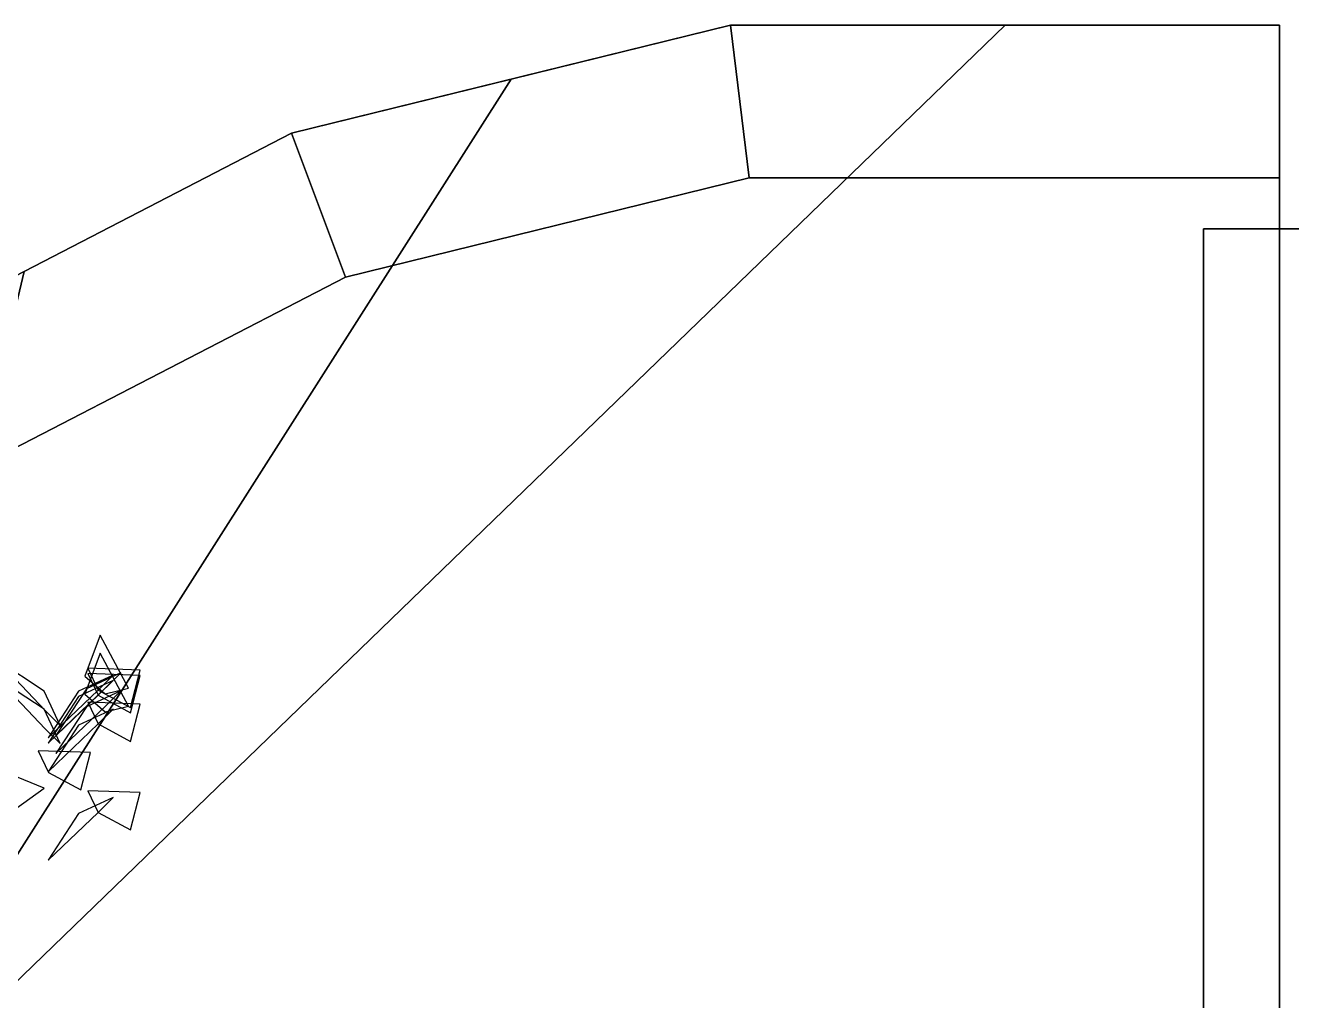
# Model space of a CAD drawing. Header units: millimetres. Extents: x 116.8 to 135.8, y -35.1 to -13.1.
# Drawn here: x 121.226 to 123.717, y -15.058 to -13.14 of the extents above; entities that cross this region are included whole.
import ezdxf

# ---------------------------------------------------------------- set-up
doc = ezdxf.new("R2010")
doc.units = ezdxf.units.MM
for name, color, linetype in [('COPERTURA', 252, 'CONTINUOUS'), ('FOGLIE', 62, 'CONTINUOUS'), ('PARETE_INTERNA', 7, 'CONTINUOUS'), ('PRATO', 83, 'CONTINUOUS'), ('RIVESTIMENTO', 33, 'CONTINUOUS'), ('SOFFITTO', 41, 'CONTINUOUS')]:
    doc.layers.add(name, color=color, linetype=linetype)

msp = doc.modelspace()

# ---------------------------------------------------------------- linework, layer by layer
at = {"layer": 'COPERTURA'}
for points in [[(129.143016, -13.5399, 6.3), (123.543016, -13.5399, 6.3), (123.543016, -13.5399, 5.7), (129.143016, -13.5399, 5.7)], [(123.543016, -13.5399, 5.7), (123.543016, -18.1399, 5.7), (123.543016, -18.1399, 6.3), (123.543016, -13.5399, 6.3)], [(123.543016, -13.5399, 6.3), (123.543016, -15.8399, 6.3), (126.343016, -15.8399, 6.3), (126.343016, -13.5399, 6.3)]]:
    msp.add_3dface(points, dxfattribs=at)
at = {"layer": 'FOGLIE'}
for points in [[(121.383713, -14.454225, 3.615469), (121.42904, -14.443133, 3.550982), (121.373452, -14.338918, 3.495401), (121.343144, -14.419554, 3.622209)], [(121.265718, -14.487468, 3.669904), (121.294887, -14.516636, 3.669904), (121.263428, -14.449095, 3.604716), (121.1717, -14.38926, 3.662335)], [(121.383713, -14.49007, 3.467007), (121.42904, -14.478978, 3.40252), (121.373452, -14.374762, 3.346939), (121.343144, -14.455398, 3.473747)], [(121.369683, -14.447027, 3.189234), (121.398851, -14.417859, 3.189234), (121.33131, -14.449317, 3.124045), (121.271475, -14.541045, 3.181664)], [(121.384806, -14.442145, 3.600412), (121.413974, -14.412977, 3.600412), (121.346433, -14.444435, 3.535223), (121.286598, -14.536163, 3.592842)], [(121.369683, -14.447027, 3.189234), (121.433255, -14.481505, 3.155979), (121.45256, -14.407972, 3.049866), (121.349604, -14.404338, 3.16339)], [(121.369683, -14.457268, 2.835995), (121.433255, -14.491747, 2.802741), (121.45256, -14.418213, 2.696627), (121.349604, -14.414579, 2.810151)], [(121.265718, -14.523312, 3.521442), (121.294887, -14.55248, 3.521442), (121.263428, -14.484939, 3.456253), (121.1717, -14.425104, 3.513872)], [(121.369683, -14.457268, 2.835995), (121.398851, -14.4281, 2.835995), (121.33131, -14.459558, 2.770807), (121.271475, -14.551286, 2.828425)], [(121.384806, -14.477989, 3.451949), (121.413974, -14.448821, 3.451949), (121.346433, -14.480279, 3.386761), (121.286598, -14.572007, 3.44438)], [(121.369683, -14.513594, 2.170472), (121.398851, -14.484426, 2.170472), (121.33131, -14.515885, 2.105284), (121.271475, -14.607612, 2.162903)], [(121.369683, -14.513594, 2.170472), (121.433255, -14.548073, 2.137218), (121.45256, -14.474539, 2.031104), (121.349604, -14.470905, 2.144629)], [(121.27189, -14.609006, 1.638587), (121.335463, -14.643485, 1.605332), (121.354767, -14.569951, 1.499219), (121.251811, -14.566317, 1.612743)], [(121.1474, -14.628315, 1.802949), (121.206977, -14.680407, 1.794393), (121.263519, -14.640207, 1.683817), (121.143139, -14.590657, 1.764776)], [(121.369683, -14.687695, 2.646577), (121.398851, -14.658527, 2.646577), (121.33131, -14.689985, 2.581389), (121.271475, -14.781713, 2.639008)], [(121.369683, -14.687695, 2.646577), (121.433255, -14.722173, 2.613323), (121.45256, -14.64864, 2.507209), (121.349604, -14.645006, 2.620733)]]:
    msp.add_3dface(points, dxfattribs=at)
at = {"layer": 'PARETE_INTERNA'}
for points in [[(122.613297, -13.1399, 0.8), (121.749793, -13.352041, 0.8), (121.749793, -13.352041, 0.5), (122.613297, -13.1399, 0.5)], [(121.749793, -13.352041, 0.8), (121.855961, -13.634879, 0.8), (122.649609, -13.4399, 0.8), (122.613297, -13.1399, 0.8)], [(123.693016, -13.1399, 0.8), (122.613297, -13.1399, 0.8), (122.613297, -13.1399, 0.5), (123.693016, -13.1399, 0.5)], [(122.613297, -13.1399, 0.8), (122.649609, -13.4399, 0.8), (123.693016, -13.4399, 0.8), (123.693016, -13.1399, 0.8)], [(122.649609, -13.4399, 0.5), (122.613297, -13.1399, 0.5), (122.613297, -13.1399, 0.8), (122.649609, -13.4399, 0.8)], [(121.749793, -13.352041, 0.8), (120.698109, -13.895925, 0.8), (120.698109, -13.895925, 0.5), (121.749793, -13.352041, 0.5)], [(120.698109, -13.895925, 0.8), (120.873965, -14.142723, 0.8), (121.855961, -13.634879, 0.8), (121.749793, -13.352041, 0.8)], [(121.855961, -13.634879, 0.5), (121.749793, -13.352041, 0.5), (121.749793, -13.352041, 0.8), (121.855961, -13.634879, 0.8)], [(121.855961, -13.634879, 0.5), (122.649609, -13.4399, 0.5), (122.649609, -13.4399, 0.8), (121.855961, -13.634879, 0.8)], [(122.649609, -13.4399, 0.5), (123.693016, -13.4399, 0.5), (123.693016, -13.4399, 0.8), (122.649609, -13.4399, 0.8)], [(120.873965, -14.142723, 0.5), (121.855961, -13.634879, 0.5), (121.855961, -13.634879, 0.8), (120.873965, -14.142723, 0.8)]]:
    msp.add_3dface(points, dxfattribs=at)
at = {"layer": 'PRATO'}
for points in [[(122.613297, -13.1399), (123.153156, -13.1399), (120.797931, -15.417286), (122.181545, -13.245971)], [(123.153156, -13.1399), (123.693016, -13.1399), (123.693016, -15.6399), (120.797931, -15.417286)], [(123.693016, -13.1399, -0.0183), (123.153156, -13.1399, -0.0183), (120.797931, -15.417286, -0.0183), (123.693016, -15.6399, -0.0183)], [(123.153156, -13.1399, -0.0183), (122.613297, -13.1399, -0.0183), (122.181545, -13.245971, -0.0183), (120.797931, -15.417286, -0.0183)], [(121.749793, -13.352041, -0.0183), (122.613297, -13.1399, -0.0183), (122.613297, -13.1399), (121.749793, -13.352041)], [(122.613297, -13.1399, -0.0183), (123.693016, -13.1399, -0.0183), (123.693016, -13.1399), (122.613297, -13.1399)], [(123.693016, -13.1399), (123.693016, -18.1399), (123.693016, -18.1399, -0.0183), (123.693016, -13.1399, -0.0183)], [(122.181545, -13.245971), (120.797931, -15.417286), (121.223951, -13.623983), (121.749793, -13.352041)], [(120.797931, -15.417286, -0.0183), (122.181545, -13.245971, -0.0183), (121.749793, -13.352041, -0.0183), (121.223951, -13.623983, -0.0183)], [(120.698109, -13.895925, -0.0183), (121.749793, -13.352041, -0.0183), (121.749793, -13.352041), (120.698109, -13.895925)]]:
    msp.add_3dface(points, dxfattribs=at)
at = {"layer": 'RIVESTIMENTO'}
for points in [[(122.613297, -13.1399, 0.5), (121.749793, -13.352041, 0.5), (121.749793, -13.352041), (122.613297, -13.1399)], [(121.749793, -13.352041, 0.5), (121.855961, -13.634879, 0.5), (122.649609, -13.4399, 0.5), (122.613297, -13.1399, 0.5)], [(123.693016, -13.1399, 0.5), (122.613297, -13.1399, 0.5), (122.613297, -13.1399), (123.693016, -13.1399)], [(122.613297, -13.1399, 0.5), (122.649609, -13.4399, 0.5), (123.693016, -13.4399, 0.5), (123.693016, -13.1399, 0.5)], [(122.613297, -13.1399), (122.649609, -13.4399), (122.649609, -13.4399, 0.5), (122.613297, -13.1399, 0.5)], [(121.749793, -13.352041, 0.5), (120.698109, -13.895925, 0.5), (120.698109, -13.895925), (121.749793, -13.352041)], [(120.698109, -13.895925, 0.5), (120.873965, -14.142723, 0.5), (121.855961, -13.634879, 0.5), (121.749793, -13.352041, 0.5)], [(121.749793, -13.352041), (121.855961, -13.634879), (121.855961, -13.634879, 0.5), (121.749793, -13.352041, 0.5)], [(121.855961, -13.634879), (122.649609, -13.4399), (122.649609, -13.4399, 0.5), (121.855961, -13.634879, 0.5)], [(122.649609, -13.4399), (123.693016, -13.4399), (123.693016, -13.4399, 0.5), (122.649609, -13.4399, 0.5)], [(120.873965, -14.142723), (121.855961, -13.634879), (121.855961, -13.634879, 0.5), (120.873965, -14.142723, 0.5)]]:
    msp.add_3dface(points, dxfattribs=at)
at = {"layer": 'SOFFITTO'}
msp.add_3dface([(126.343016, -13.5399, 5.7), (126.343016, -15.8399, 5.7), (123.543016, -15.8399, 5.7), (123.543016, -13.5399, 5.7)], dxfattribs=at)

doc.saveas('drawing.dxf')
